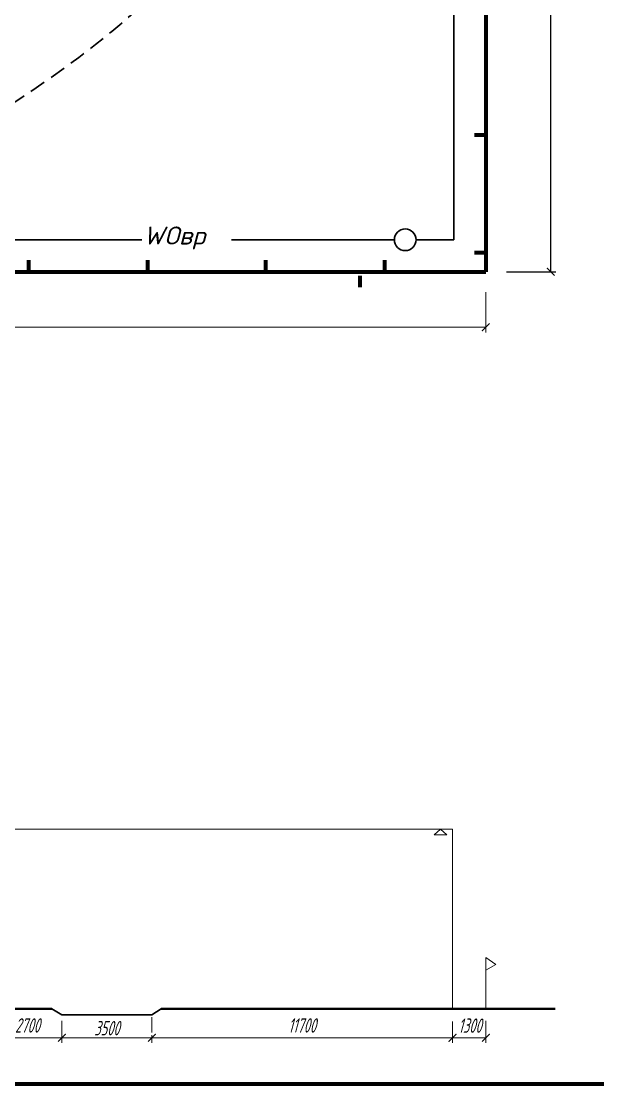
# Paper-space layout 'Layout2' of a CAD drawing. Header units: millimetres. Extents: x 15 to 830, y -5 to 579.
# Drawn here: x 436 to 548.1, y -5.4 to 201.4 of the extents above; entities that cross this region are included whole.
import ezdxf

# ---------------------------------------------------------------- set-up
doc = ezdxf.new("R2010")
doc.units = ezdxf.units.MM
doc.linetypes.add('HIDDEN2', pattern=[4.7625, 3.175, -1.5875])
for name, color, linetype, lineweight in [('0.25', 7, 'Continuous', 25), ('0.3', 7, 'Continuous', 30), ('0.5', 7, 'Continuous', 50), ('0.7', 7, 'Continuous', 70), ('Основная', 7, 'Continuous', 30), ('Размеры', 7, 'Continuous', 20), ('стены', 7, 'Continuous', 70)]:
    doc.layers.add(name, color=color, linetype=linetype, lineweight=lineweight)
doc.layers.add('рамка', color=7, linetype='Continuous')
doc.styles.add('2.8', font='txt.shx', dxfattribs={"width": 0.6, "oblique": 15, "height": 2.8})
doc.styles.add('мой', font='txt.shx', dxfattribs={"width": 0.6, "oblique": 15, "height": 3.5})
doc.dimstyles.new('1   200', dxfattribs={"dimtxt": 2.8, "dimasz": 1.5, "dimexe": 1, "dimexo": 4, "dimgap": 1, "dimtad": 1, "dimdec": 0, "dimlfac": 200, "dimtxsty": '2.8', "dimblk": 'ARCHTICK', "dimcen": 3, "dimclrd": 256, "dimclre": 256, "dimclrt": 256, "dimadec": 0, "dimazin": 0, "dimtfac": 1, "dimtdec": 0, "dimtmove": 0, "dimatfit": 3, "dimfxl": 1, "dimlwd": 25, "dimlwe": -1, "dimarcsym": 0})

# ---------------------------------------------------------------- blocks, each defined once
blk = doc.blocks.new('_ArchTick')
at = {"layer": 'Размеры', "color": 0, "lineweight": 0, "const_width": 0.15}
blk.add_lwpolyline([(-0.5, -0.5), (0.5, 0.5)], dxfattribs=at)
blk = doc.blocks.new('*D23')
at = {"layer": '0.25', "lineweight": 15}
for p, q in [((55.83, 148.55), (55.83, 140.87)), ((526.37, 148.68), (526.37, 140.87)), ((526.37, 141.87), (55.83, 141.87))]:
    blk.add_line(p, q, dxfattribs=at)
at = {"layer": 'Defpoints', "color": 0, "lineweight": 20}
for p in [(55.83, 152.55), (526.37, 152.68), (55.83, 141.87)]:
    blk.add_point(p, dxfattribs=at)
at = {"layer": '0.25', "lineweight": 15, "xscale": 1.5, "yscale": 1.5, "zscale": 1.5, "rotation": 180}
blk.add_blockref('_ArchTick', (55.83, 141.87), dxfattribs=at)
at = {"layer": '0.25', "lineweight": 15, "xscale": 1.5, "yscale": 1.5, "zscale": 1.5}
blk.add_blockref('_ArchTick', (526.37, 141.87), dxfattribs=at)
at = {"layer": '0.25', "insert": (291.1, 144.27), "char_height": 2.8, "attachment_point": 5, "style": '2.8'}
blk.add_mtext('95500', dxfattribs=at)
blk = doc.blocks.new('*D68')
at = {"layer": '0.25', "lineweight": 15}
for p, q in [((443.88, 4.03), (443.88, 2.54)), ((443.88, 3.54), (461.38, 3.54)), ((461.38, 4.03), (461.38, 2.54))]:
    blk.add_line(p, q, dxfattribs=at)
at = {"layer": 'Defpoints', "color": 0}
for p in [(443.88, 8.03), (461.38, 8.03), (461.38, 3.54)]:
    blk.add_point(p, dxfattribs=at)
at = {"layer": '0.25', "lineweight": 15, "xscale": 1.5, "yscale": 1.5, "zscale": 1.5, "rotation": 180}
blk.add_blockref('_ArchTick', (443.88, 3.54), dxfattribs=at)
at = {"layer": '0.25', "lineweight": 15, "xscale": 1.5, "yscale": 1.5, "zscale": 1.5}
blk.add_blockref('_ArchTick', (461.38, 3.54), dxfattribs=at)
at = {"layer": '0.25', "insert": (452.63, 5.41), "char_height": 2.8, "attachment_point": 5, "style": '2.8'}
blk.add_mtext('3500', dxfattribs=at)
blk = doc.blocks.new('*D69')
at = {"layer": '0.25', "lineweight": 15}
for p, q in [((430.47, 7.46), (430.47, 2.54)), ((443.88, 6.86), (443.88, 2.54)), ((430.47, 3.54), (443.88, 3.54))]:
    blk.add_line(p, q, dxfattribs=at)
at = {"layer": 'Defpoints', "color": 0, "lineweight": 20}
for p in [(430.47, 11.46), (443.88, 10.86), (443.88, 3.54)]:
    blk.add_point(p, dxfattribs=at)
at = {"layer": '0.25', "lineweight": 15, "xscale": 1.5, "yscale": 1.5, "zscale": 1.5, "rotation": 180}
blk.add_blockref('_ArchTick', (430.47, 3.54), dxfattribs=at)
at = {"layer": '0.25', "lineweight": 15, "xscale": 1.5, "yscale": 1.5, "zscale": 1.5}
blk.add_blockref('_ArchTick', (443.88, 3.54), dxfattribs=at)
at = {"layer": '0.25', "insert": (437.17, 5.94), "char_height": 2.8, "attachment_point": 5, "style": '2.8'}
blk.add_mtext('2700', dxfattribs=at)
blk = doc.blocks.new('*D70')
at = {"layer": '0.25', "lineweight": 15}
for p, q in [((461.38, 7.54), (461.38, 4.54)), ((519.87, 6.69), (519.87, 2.54)), ((461.38, 3.54), (519.87, 3.54))]:
    blk.add_line(p, q, dxfattribs=at)
at = {"layer": 'Defpoints', "color": 0, "lineweight": 20}
for p in [(519.87, 10.69), (461.38, 3.54), (519.87, 3.54)]:
    blk.add_point(p, dxfattribs=at)
at = {"layer": '0.25', "lineweight": 15, "xscale": 1.5, "yscale": 1.5, "zscale": 1.5, "rotation": 180}
blk.add_blockref('_ArchTick', (461.38, 3.54), dxfattribs=at)
at = {"layer": '0.25', "lineweight": 15, "xscale": 1.5, "yscale": 1.5, "zscale": 1.5}
blk.add_blockref('_ArchTick', (519.87, 3.54), dxfattribs=at)
at = {"layer": '0.25', "insert": (490.62, 5.94), "char_height": 2.8, "attachment_point": 5, "style": '2.8'}
blk.add_mtext('11700', dxfattribs=at)
blk = doc.blocks.new('*D71')
at = {"layer": '0.25', "lineweight": 15, "transparency": 16777216}
for p, q in [((526.38, 6.87), (526.38, 2.54)), ((519.87, 5.14), (519.87, 2.54)), ((519.87, 3.54), (526.38, 3.54))]:
    blk.add_line(p, q, dxfattribs=at)
at = {"layer": 'Defpoints', "color": 0, "lineweight": 20, "transparency": 16777216}
for p in [(526.38, 10.87), (519.87, 9.14), (526.38, 3.54)]:
    blk.add_point(p, dxfattribs=at)
at = {"layer": '0.25', "lineweight": 15, "transparency": 16777216, "xscale": 1.5, "yscale": 1.5, "zscale": 1.5, "rotation": 180}
blk.add_blockref('_ArchTick', (519.87, 3.54), dxfattribs=at)
at = {"layer": '0.25', "lineweight": 15, "transparency": 16777216, "xscale": 1.5, "yscale": 1.5, "zscale": 1.5}
blk.add_blockref('_ArchTick', (526.38, 3.54), dxfattribs=at)
at = {"layer": '0.25', "transparency": 16777216, "insert": (523.28, 5.9), "char_height": 2.8, "attachment_point": 5, "style": '2.8'}
blk.add_mtext('1300', dxfattribs=at)
blk = doc.blocks.new('*D73')
at = {"layer": '0.25'}
for p, q in [((530.38, 562.14), (539.99, 562.14)), ((530.38, 152.68), (539.99, 152.68))]:
    blk.add_line(p, q, dxfattribs=at)
at = {"layer": '0.25', "lineweight": 25}
blk.add_line((538.99, 152.68), (538.99, 562.14), dxfattribs=at)
at = {"layer": 'Defpoints', "color": 0}
for p in [(526.38, 562.14), (538.99, 562.14), (526.38, 152.68)]:
    blk.add_point(p, dxfattribs=at)
at = {"layer": '0.25', "lineweight": 25, "xscale": 1.5, "yscale": 1.5, "zscale": 1.5}
for p, rotation in [((538.99, 562.14), 90), ((538.99, 152.68), 270)]:
    blk.add_blockref('_ArchTick', p, dxfattribs=dict(at, rotation=rotation))
at = {"layer": '0.25', "insert": (536.59, 357.41), "char_height": 2.8, "attachment_point": 5, "rotation": 90, "style": '2.8'}
blk.add_mtext('82000', dxfattribs=at)

psp = doc.layouts.new('Layout2')

# ---------------------------------------------------------------- linework, layer by layer
at = {"layer": '0.3', "lineweight": 15}
for p, q in [((429.4167, 44.144), (519.869, 44.144)), ((517.5426, 44.144), (516.3029, 43.0734)), ((517.5426, 44.144), (518.7824, 43.0734)), ((519.869, 44.144), (517.5426, 44.144)), ((519.869, 9.144), (519.869, 44.144)), ((518.7824, 43.0734), (516.3029, 43.0734)), ((526.3794, 19.144), (528.2977, 17.8046)), ((526.3794, 9.144), (526.3794, 19.144)), ((528.2977, 17.8046), (526.3794, 16.722))]:
    psp.add_line(p, q, dxfattribs=at)
at = {"layer": '0.3', "lineweight": 30}
for p, q in [((441.9044, 9.144), (443.8754, 8.0257)), ((526.3794, 9.144), (519.869, 9.144))]:
    psp.add_line(p, q, dxfattribs=at)
at = {"layer": '0.3'}
for p, q in [((461.3753, 8.0257), (463.2075, 9.144)), ((443.8754, 8.0257), (461.3753, 8.0257))]:
    psp.add_line(p, q, dxfattribs=at)
at = {"layer": '0.3', "linetype": 'HIDDEN2'}
psp.add_arc((325.5731, 355.5113), 201.8341, 269.997353, 60.496633, dxfattribs=at)
at = {"layer": '0.3', "lineweight": 30}
psp.add_arc((325.5638, 355.3825), 168, 270, 90, dxfattribs=at)
at = {"layer": '0.5', "lineweight": 70}
psp.add_line((526.3669, 539.7899), (526.3775, 152.6816), dxfattribs=at)
at = {"layer": '0.7'}
for p, q in [((55.8258, 152.5494), (526.3775, 152.6816)), ((14.5093, -5.4094), (830.1493, -5.4094))]:
    psp.add_line(p, q, dxfattribs=at)
at = {"layer": 'Основная'}
for p in [(520.1191, 230.4105), (520.1384, 158.9)]:
    psp.add_line(p, (520.119, 194.284), dxfattribs=at)
at = {"layer": 'Основная', "color": 7, "linetype": 'Continuous', "lineweight": 30}
for p, q in [((417.0206, 158.9), (459.4215, 158.9)), ((476.9014, 158.9), (508.5769, 158.9)), ((512.7898, 158.9), (520.1384, 158.9))]:
    psp.add_line(p, q, dxfattribs=at)
psp.add_circle((510.6834, 158.9), 2.1065, dxfattribs=at)
at = {"layer": 'стены', "color": 7, "linetype": 'Continuous', "lineweight": 70}
for p, q in [((524.1495, 179.3264), (526.3646, 179.3264)), ((524.1495, 179.3264), (526.3646, 179.3264)), ((524.1495, 179.3264), (526.3646, 179.3264)), ((524.1495, 179.3264), (526.3646, 179.3264)), ((524.1495, 156.3947), (526.3646, 156.3947)), ((437.4092, 154.937), (437.4092, 152.7219)), ((460.5701, 154.937), (460.5701, 152.7219)), ((460.5701, 154.937), (460.5701, 152.7219)), ((483.5019, 154.937), (483.5019, 152.7219)), ((506.6628, 154.937), (506.6628, 152.7219)), ((506.6628, 154.937), (506.6628, 152.7219)), ((501.8823, 151.8675), (501.8823, 149.6523)), ((501.8823, 151.8675), (501.8823, 149.6523))]:
    psp.add_line(p, q, dxfattribs=at)
at = {"layer": 'стены', "color": 7, "linetype": 'Continuous', "lineweight": 40}
for p, q in [((226.3993, 9.144), (441.9044, 9.144)), ((463.2075, 9.144), (539.8413, 9.144))]:
    psp.add_line(p, q, dxfattribs=at)

# ---------------------------------------------------------------- texts
at = {"layer": 'рамка', "color": 7, "style": 'мой', "oblique": 15}
psp.add_text('WОвр', height=3.5, dxfattribs=at).set_placement((459.744, 157.9785))

# ---------------------------------------------------------------- dimensions: what is measured, and where the dimension line sits
at = {"layer": '0.25'}
dim = psp.add_linear_dim(base=(538.9919, 562.1428), p1=(526.3794, 152.6816), p2=(526.3794, 562.1428), angle=90, text='82000', dimstyle='1   200', dxfattribs=at)
dim.commit()
dim.dimension.update_dxf_attribs({"geometry": '*D73', "text_midpoint": (536.5919, 357.4122)})
for base, p1, p2, text, override, picture, middle in [((55.8258, 141.8748), (526.3721, 152.6816), (55.8258, 152.5494), '95500', {"dimlwd": 15, "dimlwe": 15}, '*D23', (291.1016, 141.8748)), ((526.3794, 3.5412), (519.869, 9.144), (526.3794, 10.8653), '1300', {"dimtmove": 2, "dimlwd": 15, "dimlwe": 15}, '*D71', (523.2824, 5.8982))]:
    dim = psp.add_linear_dim(base=base, p1=p1, p2=p2, text=text, dimstyle='1   200', override=override, dxfattribs=at)
    dim.commit()
    dim.dimension.update_dxf_attribs({"geometry": picture, "text_midpoint": middle, "dimtype": 160})
for base, p1, p2, text, picture, middle in [((443.8754, 3.5412), (430.4734, 11.4641), (443.8754, 10.8619), '2700', '*D69', (437.1744, 5.9412)), ((519.869, 3.5412), (461.3753, 3.5412), (519.869, 10.6876), '11700', '*D70', (490.6222, 5.9412))]:
    dim = psp.add_linear_dim(base=base, p1=p1, p2=p2, text=text, dimstyle='1   200', override={"dimlwd": 15, "dimlwe": 15}, dxfattribs=at)
    dim.commit()
    dim.dimension.update_dxf_attribs({"geometry": picture, "text_midpoint": middle})
dim = psp.add_linear_dim(base=(461.3753, 3.5412), p1=(443.8754, 8.0257), p2=(461.3753, 8.0257), dimstyle='1   200', override={"dimtmove": 1, "dimlwd": 15, "dimlwe": 15}, dxfattribs=at)
dim.commit()
dim.dimension.update_dxf_attribs({"geometry": '*D68', "text_midpoint": (452.6254, 3.0082), "dimtype": 160})

doc.saveas('drawing.dxf')
